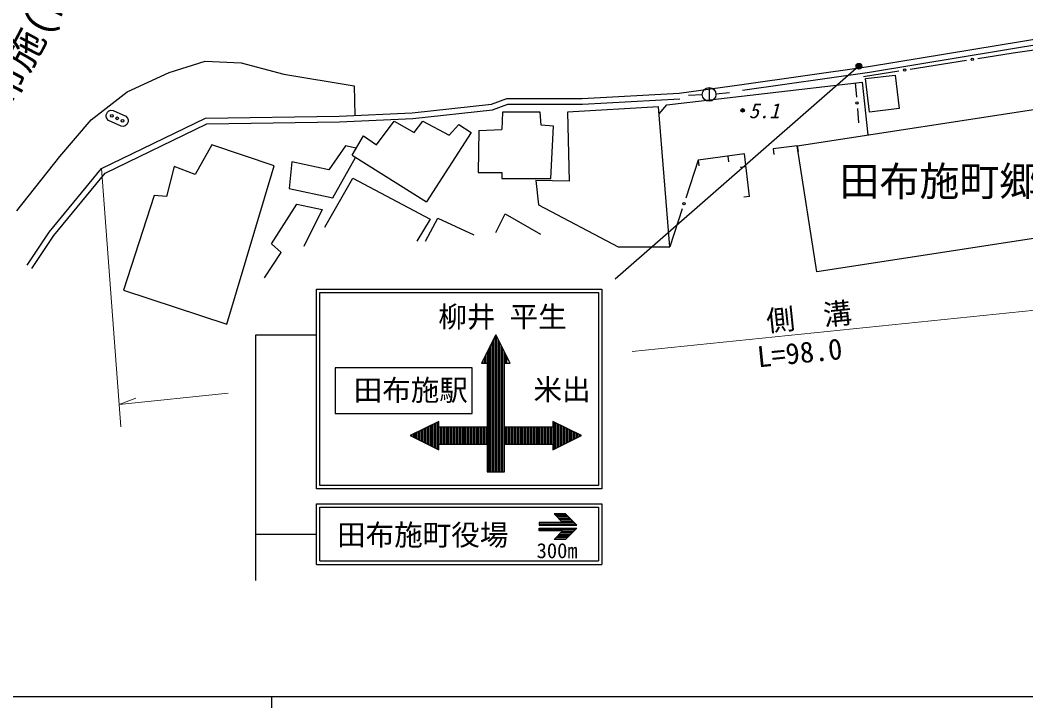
# Model space of a CAD drawing. Units: millimetres, scale not verified. Extents: x 40000 to 680000, y 20000 to 380000.
# Drawn here: x 145978 to 234054, y 204000 to 264212 of the extents above; entities that cross this region are included whole.
import ezdxf
from ezdxf.enums import TextEntityAlignment as Align

# ---------------------------------------------------------------- set-up
doc = ezdxf.new("R2010")
doc.units = ezdxf.units.MM
doc.header["$LTSCALE"] = 1000
for name, color, linetype, lineweight in [('M-BGD', 7, 'Continuous', 25), ('M-STR-HTXT', 7, 'Continuous', 13), ('M-STR-STRC', 7, 'Continuous', 25), ('M-TTL-BAND', 7, 'Continuous', 25)]:
    doc.layers.add(name, color=color, linetype=linetype, lineweight=lineweight)
doc.styles.add('ＭＳ ゴシック', font='')
doc.styles.get('ＭＳ ゴシック').set_extended_font_data('MS Gothic')

msp = doc.modelspace()

# ---------------------------------------------------------------- linework, layer by layer
at = {"layer": 'M-BGD'}
for p, q in [((220278, 260159), (236085, 262756)), ((220354, 259665), (236165, 262262)), ((232950, 261339), (234990, 261651)), ((229855, 260852), (232950, 261339)), ((209180, 258565), (220278, 260159)), ((223928, 259920), (228867, 260697)), ((209249, 258070), (220354, 259665)), ((219845, 259277), (222940, 259764)), ((220001, 259088), (222609, 259395)), ((220346, 256160), (220001, 259088)), ((222609, 259395), (222953, 256467)), ((202598, 256805), (219715, 258768)), ((203703, 257828), (209180, 258565)), ((206306, 258302), (206306, 257102)), ((219102, 258707), (219212, 257457)), ((219715, 258768), (220208, 254159)), ((187245, 256861), (188613, 257350)), ((188613, 257350), (195205, 257350)), ((195205, 257350), (203703, 257828)), ((195219, 256850), (203750, 257329)), ((205707, 257669), (204509, 257602)), ((206903, 257756), (208098, 257865)), ((214039, 253210), (243947, 257811)), ((153759, 256256), (153919, 256314)), ((153919, 256314), (154134, 256302)), ((154134, 256302), (155221, 255793)), ((180322, 256103), (187245, 256861)), ((180360, 255604), (187358, 256371)), ((187358, 256371), (188700, 256850)), ((188700, 256850), (195219, 256850)), ((201880, 256620), (193904, 256160)), ((202877, 244350), (201880, 256620)), ((201930, 256003), (202598, 256805)), ((219299, 256461), (219409, 255210)), ((222953, 256467), (220346, 256160)), ((153107, 251213), (162220, 255623)), ((153518, 255928), (153619, 256145)), ((153522, 255749), (153518, 255928)), ((153580, 255589), (153522, 255749)), ((153727, 255432), (153580, 255589)), ((153619, 256145), (153759, 256256)), ((154814, 254924), (153727, 255432)), ((155221, 255793), (155368, 255636)), ((155368, 255636), (155426, 255477)), ((155426, 255477), (155431, 255298)), ((162220, 255623), (173922, 255816)), ((173922, 255816), (180322, 256103)), ((173937, 255316), (180360, 255604)), ((188229, 256160), (188152, 254626)), ((191527, 256160), (188229, 256160)), ((191603, 255010), (191527, 256160)), ((193904, 256160), (194057, 250102)), ((153423, 250811), (162338, 255125)), ((155029, 254911), (154814, 254924)), ((155189, 254969), (155029, 254911)), ((155329, 255080), (155189, 254969)), ((155431, 255298), (155329, 255080)), ((162338, 255125), (173937, 255316)), ((177194, 253301), (178728, 255371)), ((178728, 255371), (180491, 254374)), ((180491, 254374), (181258, 255371)), ((181258, 255371), (183559, 254144)), ((183559, 254144), (184403, 255064)), ((184403, 255064), (185476, 254374)), ((186158, 254550), (186082, 250868)), ((186158, 254550), (188152, 254626)), ((192677, 254933), (191603, 255010)), ((192447, 250332), (192677, 254933)), ((175047, 252380), (176043, 254067)), ((176043, 254067), (177194, 253301)), ((185476, 254374), (181565, 248316)), ((162776, 253301), (161319, 250693)), ((168221, 251460), (162776, 253301)), ((174474, 253212), (173021, 251092)), ((175417, 253008), (174474, 253212)), ((214039, 253210), (211924, 252940)), ((211924, 252940), (211987, 252444)), ((214039, 253210), (214102, 252714)), ((215737, 242167), (214039, 253210)), ((173374, 248658), (175348, 252192)), ((175047, 252380), (181565, 248316)), ((205359, 251958), (204273, 248630)), ((209408, 252511), (205359, 251958)), ((205359, 251958), (205427, 251463)), ((207953, 252312), (208021, 251817)), ((209838, 248768), (209408, 252511)), ((148516, 245645), (153107, 251213)), ((159479, 251383), (158788, 248776)), ((161319, 250693), (159479, 251383)), ((164080, 237579), (168221, 251460)), ((169762, 251799), (169526, 249482)), ((173021, 251092), (169762, 251799)), ((209539, 251369), (209043, 251312)), ((148917, 245347), (153423, 250811)), ((172669, 246092), (175123, 250386)), ((175123, 250386), (181872, 246782)), ((186082, 250868), (188152, 250868)), ((188152, 250868), (188152, 250332)), ((188152, 250332), (192447, 250332)), ((191143, 250178), (191373, 248031)), ((194057, 250102), (191143, 250178)), ((169526, 249482), (173374, 248658)), ((157715, 248853), (155031, 240570)), ((158788, 248776), (157715, 248853)), ((209838, 248768), (209341, 248711)), ((167991, 244635), (170215, 248086)), ((170215, 248086), (172439, 247626)), ((172439, 247626), (170829, 244405)), ((191373, 248031), (198352, 244350)), ((203963, 247679), (202877, 244350)), ((181872, 246782), (180722, 244865)), ((181488, 244865), (182562, 246859)), ((182562, 246859), (185706, 245402)), ((187624, 245632), (188467, 247242)), ((188467, 247242), (191535, 245478)), ((245646, 246768), (215737, 242167)), ((146584, 242748), (148516, 245645)), ((147000, 242471), (148917, 245347)), ((168835, 243868), (167991, 244635)), ((198352, 244350), (202877, 244350)), ((167378, 241644), (168835, 243868)), ((155031, 240570), (164080, 237579))]:
    msp.add_line(p, q, dxfattribs=at)
for centre, radius in [((229361, 260774), 100), ((223434, 259842), 100), ((206306, 257702), 600), ((209250, 256313), 150), ((209250, 256313), 90), ((209250, 256313), 30), ((219255, 256959), 100), ((154003, 255833), 120), ((154474, 255613), 120), ((154945, 255392), 120), ((204118, 248154), 100)]:
    msp.add_circle(centre, radius, dxfattribs=at)
at = {"layer": 'M-STR-HTXT'}
for p, q in [((153107, 251213), (154807, 228594)), ((199573, 235187), (252389, 240634)), ((154660, 230554), (164207, 231539)), ((154660, 230554), (156109, 231126))]:
    msp.add_line(p, q, dxfattribs=at)
at = {"layer": 'M-STR-STRC'}
for p, q in [((159037, 259623), (162181, 260619)), ((162181, 260619), (165325, 260466)), ((165325, 260466), (169083, 259469)), ((219434, 260178), (198084, 241527)), ((155356, 257935), (159037, 259623)), ((169083, 259469), (175218, 258472)), ((175218, 258472), (175294, 255878)), ((152211, 255481), (155356, 257935)), ((149451, 252260), (152211, 255481)), ((145693, 247506), (149451, 252260)), ((171933, 223165), (171933, 240665)), ((171933, 240665), (196933, 240665)), ((196933, 240665), (196933, 223165)), ((172233, 223465), (172233, 240365)), ((172233, 240365), (196633, 240365)), ((196633, 240365), (196633, 223465)), ((166632, 215153), (166632, 236665)), ((166632, 236665), (171933, 236665)), ((187633, 236665), (186383, 234165)), ((187443, 224665), (187443, 236285)), ((187573, 224665), (187573, 236545)), ((188883, 234165), (187633, 236665)), ((187703, 224665), (187703, 236525)), ((187833, 224665), (187833, 236265)), ((186923, 224665), (186923, 235245)), ((187053, 224665), (187053, 235505)), ((187183, 224665), (187183, 235765)), ((187313, 224665), (187313, 236025)), ((187963, 224665), (187963, 236005)), ((188093, 224665), (188093, 235745)), ((188223, 224665), (188223, 235485)), ((188353, 224665), (188353, 235225)), ((186533, 234165), (186533, 234465)), ((186663, 234165), (186663, 234725)), ((186793, 234165), (186793, 234985)), ((188483, 234165), (188483, 234965)), ((188613, 234165), (188613, 234705)), ((185558, 233782), (173558, 233782)), ((173558, 233782), (173558, 229782)), ((185558, 229782), (185558, 233782)), ((186383, 234165), (186883, 234165)), ((186403, 234165), (186403, 234205)), ((186883, 234165), (186883, 228582)), ((188383, 228582), (188383, 234165)), ((188383, 234165), (188883, 234165)), ((173558, 229782), (185558, 229782)), ((182633, 229082), (180133, 227832)), ((182493, 229012), (182493, 226652)), ((182623, 229077), (182623, 226587)), ((182633, 228582), (182633, 229082)), ((195133, 227832), (192633, 229082)), ((192633, 229082), (192633, 228582)), ((192643, 226587), (192643, 229077)), ((192773, 226652), (192773, 229012)), ((180803, 228167), (180803, 227497)), ((180933, 228232), (180933, 227432)), ((181063, 228297), (181063, 227367)), ((181193, 228362), (181193, 227302)), ((181323, 228427), (181323, 227237)), ((181453, 228492), (181453, 227172)), ((181583, 228557), (181583, 227107)), ((181713, 228622), (181713, 227042)), ((181843, 228687), (181843, 226977)), ((181973, 228752), (181973, 226912)), ((182103, 228817), (182103, 226847)), ((182233, 228882), (182233, 226782)), ((182363, 228947), (182363, 226717)), ((186883, 228582), (182633, 228582)), ((182753, 228582), (182753, 227082)), ((182883, 228582), (182883, 227082)), ((183013, 228582), (183013, 227082)), ((183143, 228582), (183143, 227082)), ((183273, 228582), (183273, 227082)), ((183403, 228582), (183403, 227082)), ((183533, 228582), (183533, 227082)), ((183663, 228582), (183663, 227082)), ((183793, 228582), (183793, 227082)), ((183923, 228582), (183923, 227082)), ((184053, 228582), (184053, 227082)), ((184183, 228582), (184183, 227082)), ((184313, 228582), (184313, 227082)), ((184443, 228582), (184443, 227082)), ((184573, 228582), (184573, 227082)), ((184703, 228582), (184703, 227082)), ((184833, 228582), (184833, 227082)), ((184963, 228582), (184963, 227082)), ((185093, 228582), (185093, 227082)), ((185223, 228582), (185223, 227082)), ((185353, 228582), (185353, 227082)), ((185483, 228582), (185483, 227082)), ((185613, 228582), (185613, 227082)), ((185743, 228582), (185743, 227082)), ((185873, 228582), (185873, 227082)), ((186003, 228582), (186003, 227082)), ((186133, 228582), (186133, 227082)), ((186263, 228582), (186263, 227082)), ((186393, 228582), (186393, 227082)), ((186523, 228582), (186523, 227082)), ((186653, 228582), (186653, 227082)), ((186783, 228582), (186783, 227082)), ((192633, 228582), (188383, 228582)), ((188483, 227082), (188483, 228582)), ((188613, 227082), (188613, 228582)), ((188743, 227082), (188743, 228582)), ((188873, 227082), (188873, 228582)), ((189003, 227082), (189003, 228582)), ((189133, 227082), (189133, 228582)), ((189263, 227082), (189263, 228582)), ((189393, 227082), (189393, 228582)), ((189523, 227082), (189523, 228582)), ((189653, 227082), (189653, 228582)), ((189783, 227082), (189783, 228582)), ((189913, 227082), (189913, 228582)), ((190043, 227082), (190043, 228582)), ((190173, 227082), (190173, 228582)), ((190303, 227082), (190303, 228582)), ((190433, 227082), (190433, 228582)), ((190563, 227082), (190563, 228582)), ((190693, 227082), (190693, 228582)), ((190823, 227082), (190823, 228582)), ((190953, 227082), (190953, 228582)), ((191083, 227082), (191083, 228582)), ((191213, 227082), (191213, 228582)), ((191343, 227082), (191343, 228582)), ((191473, 227082), (191473, 228582)), ((191603, 227082), (191603, 228582)), ((191733, 227082), (191733, 228582)), ((191863, 227082), (191863, 228582)), ((191993, 227082), (191993, 228582)), ((192123, 227082), (192123, 228582)), ((192253, 227082), (192253, 228582)), ((192383, 227082), (192383, 228582)), ((192513, 227082), (192513, 228582)), ((192903, 226717), (192903, 228947)), ((193033, 226782), (193033, 228882)), ((193163, 226847), (193163, 228817)), ((193293, 226912), (193293, 228752)), ((193423, 226977), (193423, 228687)), ((193553, 227042), (193553, 228622)), ((193683, 227107), (193683, 228557)), ((193813, 227172), (193813, 228492)), ((193943, 227237), (193943, 228427)), ((194073, 227302), (194073, 228362)), ((194203, 227367), (194203, 228297)), ((194333, 227432), (194333, 228232)), ((194463, 227497), (194463, 228167)), ((180133, 227832), (182633, 226582)), ((180153, 227842), (180153, 227822)), ((180283, 227907), (180283, 227757)), ((180413, 227972), (180413, 227692)), ((180543, 228037), (180543, 227627)), ((180673, 228102), (180673, 227562)), ((192633, 226582), (195133, 227832)), ((194593, 227562), (194593, 228102)), ((194723, 227627), (194723, 228037)), ((194853, 227692), (194853, 227972)), ((194983, 227757), (194983, 227907)), ((195113, 227822), (195113, 227842)), ((182633, 226582), (182633, 227082)), ((182633, 227082), (186883, 227082)), ((186883, 227082), (186883, 224665)), ((188383, 224665), (188383, 227082)), ((188383, 227082), (192633, 227082)), ((192633, 227082), (192633, 226582)), ((186883, 224665), (188383, 224665)), ((196933, 223165), (171933, 223165)), ((196633, 223465), (172233, 223465)), ((171933, 216566), (171933, 221866)), ((171933, 221866), (196933, 221866)), ((172233, 216866), (172233, 221566)), ((172233, 221566), (196633, 221566)), ((196633, 221566), (196633, 216866)), ((196933, 221866), (196933, 216566)), ((193483, 220241), (191433, 220241)), ((191433, 220241), (191433, 219991)), ((194503, 220221), (191433, 220221)), ((193733, 220991), (192733, 220991)), ((192733, 220991), (193483, 220241)), ((193853, 220871), (192853, 220871)), ((193983, 220741), (192983, 220741)), ((194113, 220611), (193113, 220611)), ((194243, 220481), (193243, 220481)), ((194373, 220351), (193373, 220351)), ((194733, 219991), (193733, 220991)), ((194633, 220091), (191433, 220091)), ((191433, 219991), (194733, 219991)), ((191433, 219741), (194733, 219741)), ((191433, 219491), (191433, 219741)), ((191433, 219711), (194703, 219711)), ((191433, 219581), (194573, 219581)), ((193483, 219491), (191433, 219491)), ((192733, 218741), (193483, 219491)), ((193313, 219321), (194313, 219321)), ((193443, 219451), (194443, 219451)), ((194733, 219741), (193733, 218741)), ((166632, 219216), (171933, 219216)), ((193733, 218741), (192733, 218741)), ((192793, 218801), (193793, 218801)), ((192923, 218931), (193923, 218931)), ((193053, 219061), (194053, 219061)), ((193183, 219191), (194183, 219191)), ((172233, 216866), (196633, 216866)), ((171933, 216566), (196933, 216566))]:
    msp.add_line(p, q, dxfattribs=at)
for radius in [250, 150, 50]:
    msp.add_circle((219434, 260178), radius, dxfattribs=at)
at = {"layer": 'M-TTL-BAND'}
for p, q in [((40000, 205000), (579000, 205000)), ((168000, 205000), (168000, 204000))]:
    msp.add_line(p, q, dxfattribs=at)

# ---------------------------------------------------------------- texts
at = {"layer": 'M-BGD', "style": 'ＭＳ ゴシック'}
msp.add_text('別府田布施(停)線', height=2566, rotation=62.4, dxfattribs=at).set_placement((140865, 246746), align=Align.BOTTOM_LEFT)
at = {"layer": 'M-BGD', "style": 'ＭＳ ゴシック', "oblique": 15}
msp.add_text('5.1', height=1320, dxfattribs=at).set_placement((209779, 255226), align=Align.BOTTOM_LEFT)
at = {"layer": 'M-BGD', "style": 'ＭＳ ゴシック'}
msp.add_text('田布施町郷土館', height=2566, dxfattribs=at).set_placement((217726, 248049), align=Align.BOTTOM_LEFT)
at = {"layer": 'M-STR-HTXT', "style": 'ＭＳ ゴシック'}
for s, rotation, p in [('側\u3000溝', 6, (211482, 236392)), ('L=98.0', 5.7, (210670, 233259))]:
    msp.add_text(s, height=1833, rotation=rotation, dxfattribs=at).set_placement(p, align=Align.BOTTOM_LEFT)
at = {"layer": 'M-STR-STRC', "style": 'ＭＳ ゴシック'}
for s, height, p in [('柳井 平生', 1833, (182600, 236775)), ('田布施駅', 1833, (175187, 230352)), ('米出', 1833, (190933, 230395)), ('田布施町役場', 1833, (173733, 217675)), ('300m', 1320, (191208, 216710))]:
    msp.add_text(s, height=height, dxfattribs=at).set_placement(p, align=Align.BOTTOM_LEFT)

doc.saveas('drawing.dxf')
